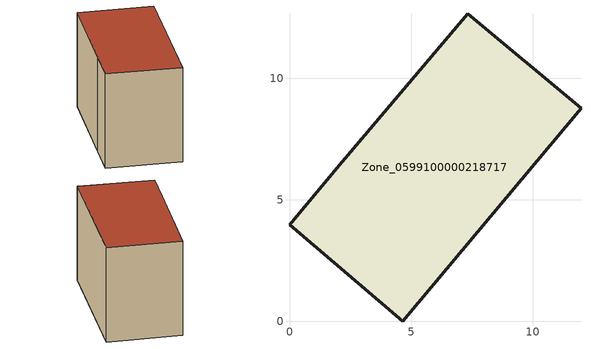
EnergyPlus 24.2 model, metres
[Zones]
Zone_0599100000218717
 floor ground (C_G): 1.94,6.3 7.33,12.66 11.99,8.77 4.66,0 0,3.98 z0
 wall outside (C_F): 4.66,0 11.99,8.77 7.33,12.66 1.94,6.3 0,3.98 4.66,0 z0:8.1
 roof outside (C_R): 7.33,12.66 1.94,6.3 0,3.98 4.66,0 11.99,8.77 z8.1
[BUILDING]
Pand.0599100000218717: North Axis=0; Terrain=City; Loads Convergence Tolerance Value=0.04; Temperature Convergence Tolerance Value=0.4; Solar Distribution=FullExterior; Maximum Number of Warmup Days=25; Minimum Number of Warmup Days=1
[Site:Location]
Rotterdam.The.Hague.AP_ZH_NLD Design_Conditions: Latitude=51.96; Longitude=4.45; Time Zone=1; Elevation=-4.5
[SITE:GROUNDTEMPERATURE:BUILDINGSURFACE]
18, 18, 18, 18, 18, 18, 18, 18, 18, 18, 18, 18
[MATERIAL] Thermal Absorptance=0.9; Solar Absorptance=0.7; Visible Absorptance=0.7
Name | Roughness | Thickness | Conductivity | Density | Specific Heat
G.TI.1946-1964 | MediumSmooth | 0.15 | 1 | 540 | 1210
F.TI.1946-1964 | Rough | 0.3 | 0.857143 | 1920 | 840
R.TI.1946-1964 | MediumRough | 0.2 | 0.277778 | 1500 | 1000
[CONSTRUCTION]
C_G: G.TI.1946-1964
C_F: F.TI.1946-1964
C_R: R.TI.1946-1964
[ZONE]
Zone_0599100000218717: Type=1; Multiplier=1; Ceiling Height=Autocalculate; Volume=Autocalculate; Floor Area=autocalculate; Part of Total Floor Area=Yes
[ZONEINFILTRATION:DESIGNFLOWRATE]
Infil_Zone_0599100000218717: Zone or ZoneList or Space or SpaceList=Zone_0599100000218717; Schedule=AlwaysOn; Design Flow Rate Calculation Method=Flow/Area; Flow Rate per Floor Area=0.003; Constant Term Coefficient=1; Temperature Term Coefficient=0; Velocity Term Coefficient=0; Velocity Squared Term Coefficient=0
[HVACTEMPLATE:ZONE:IDEALLOADSAIRSYSTEM]
Zone_0599100000218717: Maximum Heating Supply Air Temperature=50; Minimum Cooling Supply Air Temperature=13; Maximum Heating Supply Air Humidity Ratio=0.0156; Minimum Cooling Supply Air Humidity Ratio=0.0077; Heating Limit=NoLimit; Cooling Limit=NoLimit; Dehumidification Control Type=ConstantSensibleHeatRatio; Cooling Sensible Heat Ratio=0.7; Dehumidification Setpoint=60; Humidification Control Type=None; Humidification Setpoint=30; Outdoor Air Method=None; Outdoor Air Flow Rate per Person=0.00944; Outdoor Air Flow Rate per Zone Floor Area=0; Outdoor Air Flow Rate per Zone=0; Demand Controlled Ventilation Type=None; Outdoor Air Economizer Type=NoEconomizer; Heat Recovery Type=None; Sensible Heat Recovery Effectiveness=0.7; Latent Heat Recovery Effectiveness=0.65
[ZONECONTROL:THERMOSTAT]
ThermostatControl_Zone_0599100000218717: Zone or ZoneList=Zone_0599100000218717; Control Type Schedule=DualSetpointControlType; Control 1=Thermostat_Zone_0599100000218717; Temperature Difference Between Cutout And Setpoint=0
[THERMOSTATSETPOINT:DUALSETPOINT]
Thermostat_Zone_0599100000218717: Heating Setpoint Temperature Schedule=HeatingSetpoint_Zone_0599100000218717; Cooling Setpoint Temperature Schedule=CoolingSetpoint_Zone_0599100000218717
[SCHEDULE:COMPACT]
HeatingSetpoint_Zone_0599100000218717: Through: 12/31, For: AllDays, Until: 24:00, 21
CoolingSetpoint_Zone_0599100000218717: Through: 12/31, For: AllDays, Until: 24:00, 24
DualSetpointControlType: Through: 12/31, For: AllDays, Until: 24:00, 4
AlwaysOn: Through: 12/31, For: AllDays, Until: 24:00, 1
